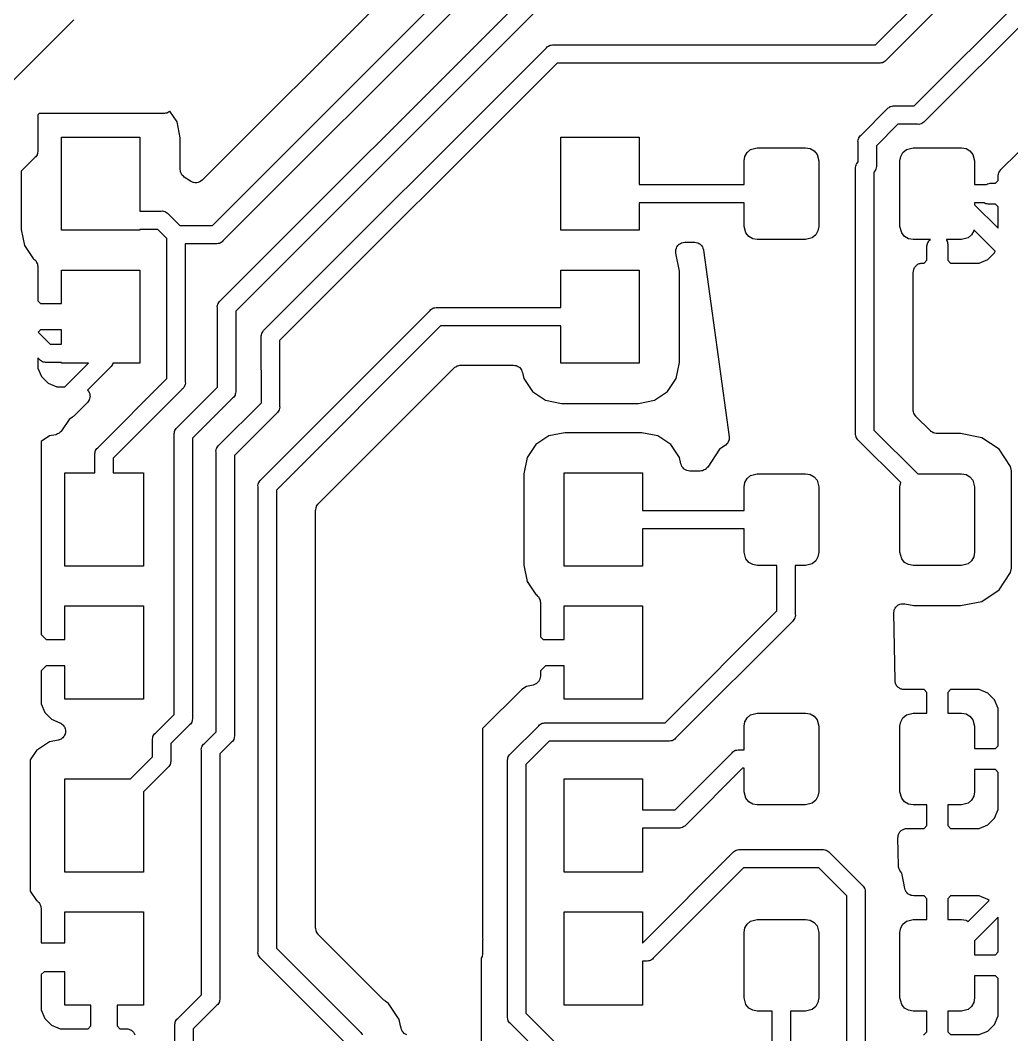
# Model space of a CAD drawing. Extents: x 82 to 161, y -171 to -33.
# Drawn here: x 113.27 to 132.19, y -152.46 to -133.09 of the extents above; entities that cross this region are included whole.
import ezdxf

# ---------------------------------------------------------------- set-up
doc = ezdxf.new("R2010")
doc.units = 0
doc.header["$MEASUREMENT"] = 0
doc.layers.add('BLACK', color=7, linetype='CONTINUOUS')

msp = doc.modelspace()

# ---------------------------------------------------------------- linework, layer by layer
at = {"layer": 'BLACK', "linetype": 'CONTINUOUS'}
for p, q in [((129.595, -133.556), (149.874, -113.277)), ((150.008, -113.637), (129.796, -133.849)), ((130.333, -134.723), (150.747, -114.309)), ((150.948, -114.602), (130.534, -135.016)), ((131.988, -135.938), (152.712, -115.403)), ((121.507, -131.376), (116.742, -136.141)), ((116.937, -137.006), (122.108, -131.835)), ((122.31, -132.128), (117.139, -137.299)), ((117.09, -138.44), (122.896, -132.635)), ((123.097, -132.928), (117.383, -138.642)), ((107.474, -139.896), (114.291, -133.079)), ((117.928, -138.999), (123.315, -133.613)), ((123.315, -133.613), (123.33, -133.595)), ((123.33, -133.595), (123.35, -133.583)), ((123.35, -133.583), (123.369, -133.57)), ((123.369, -133.57), (123.376, -133.568)), ((123.376, -133.568), (123.383, -133.564)), ((123.383, -133.564), (123.406, -133.56)), ((123.406, -133.56), (123.429, -133.554)), ((123.429, -133.554), (123.452, -133.556)), ((123.452, -133.556), (129.595, -133.556)), ((123.516, -133.906), (118.221, -139.201)), ((129.659, -133.906), (123.516, -133.906)), ((129.682, -133.908), (129.659, -133.906)), ((129.705, -133.902), (129.682, -133.908)), ((129.728, -133.898), (129.705, -133.902)), ((129.735, -133.894), (129.728, -133.898)), ((129.742, -133.892), (129.735, -133.894)), ((129.761, -133.879), (129.742, -133.892)), ((129.781, -133.867), (129.761, -133.879)), ((129.796, -133.849), (129.781, -133.867)), ((129.318, -135.281), (129.819, -134.78)), ((129.819, -134.78), (129.834, -134.762)), ((129.834, -134.762), (129.854, -134.75)), ((129.854, -134.75), (129.873, -134.737)), ((129.873, -134.737), (129.881, -134.735)), ((129.881, -134.735), (129.888, -134.731)), ((129.888, -134.731), (129.911, -134.727)), ((129.911, -134.727), (129.933, -134.721)), ((129.933, -134.721), (129.956, -134.723)), ((129.956, -134.723), (130.333, -134.723)), ((113.628, -134.867), (113.605, -134.89)), ((113.605, -134.89), (113.605, -135.572)), ((115.998, -134.867), (113.628, -134.867)), ((116.021, -134.87), (115.998, -134.867)), ((116.043, -134.864), (116.021, -134.87)), ((116.066, -134.859), (116.043, -134.864)), ((116.073, -134.856), (116.066, -134.859)), ((116.081, -134.854), (116.073, -134.856)), ((116.1, -134.84), (116.081, -134.854)), ((116.12, -134.829), (116.1, -134.84)), ((116.126, -134.821), (116.12, -134.829)), ((116.262, -135.025), (116.126, -134.821)), ((116.324, -135.335), (116.262, -135.025)), ((130.021, -135.073), (129.611, -135.483)), ((130.397, -135.073), (130.021, -135.073)), ((130.42, -135.075), (130.397, -135.073)), ((130.443, -135.069), (130.42, -135.075)), ((130.466, -135.065), (130.443, -135.069)), ((130.473, -135.061), (130.466, -135.065)), ((130.48, -135.059), (130.473, -135.061)), ((130.499, -135.046), (130.48, -135.059)), ((130.519, -135.034), (130.499, -135.046)), ((130.534, -135.016), (130.519, -135.034)), ((114.055, -137.097), (114.055, -135.317)), ((114.055, -135.317), (115.555, -135.317)), ((115.555, -135.317), (115.555, -136.731)), ((116.324, -135.937), (116.324, -135.335)), ((123.585, -137.097), (123.585, -135.317)), ((123.585, -135.317), (125.085, -135.317)), ((125.085, -135.317), (125.085, -136.223)), ((129.259, -135.395), (129.265, -135.373)), ((129.265, -135.373), (129.269, -135.35)), ((129.269, -135.35), (129.273, -135.343)), ((129.273, -135.343), (129.275, -135.335)), ((129.275, -135.335), (129.288, -135.316)), ((129.288, -135.316), (129.3, -135.296)), ((129.3, -135.296), (129.318, -135.281)), ((113.605, -135.572), (113.608, -135.595)), ((127.144, -135.612), (127.211, -135.556)), ((127.211, -135.556), (127.336, -135.523)), ((127.336, -135.523), (128.261, -135.523)), ((128.261, -135.523), (128.347, -135.538)), ((128.347, -135.538), (128.422, -135.581)), ((129.261, -135.418), (129.259, -135.395)), ((129.261, -135.793), (129.261, -135.418)), ((129.611, -135.483), (129.611, -135.859)), ((130.119, -135.612), (130.186, -135.556)), ((130.186, -135.556), (130.311, -135.523)), ((130.311, -135.523), (131.236, -135.523)), ((131.236, -135.523), (131.322, -135.538)), ((131.322, -135.538), (131.397, -135.581)), ((113.549, -135.709), (113.287, -135.97)), ((113.567, -135.694), (113.549, -135.709)), ((113.578, -135.674), (113.567, -135.694)), ((113.592, -135.655), (113.578, -135.674)), ((113.594, -135.647), (113.592, -135.655)), ((113.597, -135.64), (113.594, -135.647)), ((113.602, -135.617), (113.597, -135.64)), ((113.608, -135.595), (113.602, -135.617)), ((127.086, -135.773), (127.101, -135.687)), ((127.086, -136.223), (127.086, -135.773)), ((127.101, -135.687), (127.144, -135.612)), ((128.422, -135.581), (128.478, -135.648)), ((128.478, -135.648), (128.511, -135.773)), ((128.511, -135.773), (128.511, -137.023)), ((130.061, -135.773), (130.076, -135.687)), ((130.061, -137.023), (130.061, -135.773)), ((130.076, -135.687), (130.119, -135.612)), ((131.397, -135.581), (131.453, -135.648)), ((131.453, -135.648), (131.486, -135.773)), ((131.486, -135.773), (131.486, -136.223)), ((116.328, -135.961), (116.324, -135.937)), ((116.331, -135.986), (116.328, -135.961)), ((129.213, -135.898), (129.219, -135.875)), ((129.215, -135.921), (129.213, -135.898)), ((129.215, -140.976), (129.215, -135.921)), ((129.219, -135.875), (129.223, -135.852)), ((129.223, -135.852), (129.227, -135.845)), ((129.227, -135.845), (129.229, -135.838)), ((129.229, -135.838), (129.242, -135.819)), ((129.242, -135.819), (129.254, -135.799)), ((129.254, -135.799), (129.261, -135.793)), ((129.584, -135.961), (129.572, -135.981)), ((129.597, -135.942), (129.584, -135.961)), ((129.599, -135.935), (129.597, -135.942)), ((129.603, -135.928), (129.599, -135.935)), ((129.607, -135.905), (129.603, -135.928)), ((129.613, -135.882), (129.607, -135.905)), ((129.611, -135.859), (129.613, -135.882)), ((131.966, -135.969), (131.977, -135.95)), ((131.977, -135.95), (131.983, -135.945)), ((131.983, -135.945), (131.988, -135.938)), ((113.287, -135.97), (113.287, -137.08)), ((116.333, -135.991), (116.331, -135.986)), ((116.334, -135.997), (116.333, -135.991)), ((116.347, -136.018), (116.334, -135.997)), ((116.357, -136.04), (116.347, -136.018)), ((116.362, -136.044), (116.357, -136.04)), ((116.365, -136.049), (116.362, -136.044)), ((116.384, -136.065), (116.365, -136.049)), ((116.401, -136.082), (116.384, -136.065)), ((116.521, -136.162), (116.401, -136.082)), ((116.718, -136.157), (116.696, -136.174)), ((116.742, -136.141), (116.718, -136.157)), ((129.572, -135.981), (129.565, -135.987)), ((129.565, -135.987), (129.565, -140.911)), ((131.882, -136.198), (131.936, -136.144)), ((131.936, -136.062), (131.937, -136.054)), ((131.936, -136.144), (131.936, -136.062)), ((131.937, -136.046), (131.943, -136.025)), ((131.937, -136.054), (131.937, -136.046)), ((131.943, -136.025), (131.947, -136.002)), ((131.947, -136.002), (131.951, -135.995)), ((131.951, -135.995), (131.953, -135.988)), ((131.953, -135.988), (131.966, -135.969)), ((116.547, -136.174), (116.521, -136.162)), ((116.573, -136.186), (116.547, -136.174)), ((116.575, -136.186), (116.573, -136.186)), ((116.577, -136.187), (116.575, -136.186)), ((116.605, -136.189), (116.577, -136.187)), ((116.633, -136.191), (116.605, -136.189)), ((116.635, -136.191), (116.633, -136.191)), ((116.637, -136.191), (116.635, -136.191)), ((116.665, -136.183), (116.637, -136.191)), ((116.692, -136.175), (116.665, -136.183)), ((116.694, -136.174), (116.692, -136.175)), ((116.696, -136.174), (116.694, -136.174)), ((125.085, -136.223), (127.086, -136.223)), ((131.486, -136.223), (131.711, -136.223)), ((131.711, -136.223), (131.724, -136.214)), ((131.724, -136.214), (131.731, -136.212)), ((131.731, -136.212), (131.738, -136.209)), ((131.738, -136.209), (131.761, -136.205)), ((131.761, -136.205), (131.783, -136.199)), ((131.783, -136.199), (131.79, -136.199)), ((131.79, -136.199), (131.797, -136.198)), ((131.797, -136.198), (131.882, -136.198)), ((115.555, -136.731), (115.961, -136.731)), ((115.961, -136.731), (115.984, -136.729)), ((115.984, -136.729), (116.007, -136.735)), ((116.007, -136.735), (116.03, -136.739)), ((116.03, -136.739), (116.037, -136.743)), ((127.086, -136.573), (125.085, -136.573)), ((125.085, -136.573), (125.085, -137.097)), ((127.086, -137.023), (127.086, -136.573)), ((131.486, -136.573), (131.486, -136.609)), ((131.661, -136.573), (131.486, -136.573)), ((131.486, -136.609), (131.936, -137.059)), ((131.667, -136.576), (131.661, -136.573)), ((131.687, -136.587), (131.667, -136.576)), ((131.694, -136.589), (131.687, -136.587)), ((131.701, -136.592), (131.694, -136.589)), ((131.724, -136.594), (131.701, -136.592)), ((131.747, -136.598), (131.724, -136.594)), ((131.882, -136.598), (131.747, -136.598)), ((131.936, -136.652), (131.882, -136.598)), ((131.936, -137.059), (131.936, -136.652)), ((116.037, -136.743), (116.044, -136.745)), ((116.044, -136.745), (116.063, -136.758)), ((116.063, -136.758), (116.083, -136.77)), ((116.083, -136.77), (116.098, -136.788)), ((116.098, -136.788), (116.316, -137.006)), ((113.287, -137.08), (113.349, -137.39)), ((115.555, -137.097), (114.055, -137.097)), ((115.897, -137.081), (115.555, -137.081)), ((115.555, -137.081), (115.555, -137.097)), ((116.069, -137.253), (115.897, -137.081)), ((116.316, -137.006), (116.937, -137.006)), ((125.085, -137.097), (123.585, -137.097)), ((127.119, -137.148), (127.086, -137.023)), ((128.496, -137.109), (128.453, -137.184)), ((128.511, -137.023), (128.496, -137.109)), ((130.094, -137.148), (130.061, -137.023)), ((131.471, -137.109), (131.428, -137.184)), ((131.474, -137.092), (131.471, -137.109)), ((131.88, -137.498), (131.474, -137.092)), ((116.069, -139.929), (116.069, -137.253)), ((117.124, -137.317), (117.104, -137.329)), ((117.139, -137.299), (117.124, -137.317)), ((127.175, -137.215), (127.119, -137.148)), ((127.25, -137.258), (127.175, -137.215)), ((127.336, -137.273), (127.25, -137.258)), ((128.261, -137.273), (127.336, -137.273)), ((128.386, -137.24), (128.261, -137.273)), ((128.453, -137.184), (128.386, -137.24)), ((130.15, -137.215), (130.094, -137.148)), ((130.225, -137.258), (130.15, -137.215)), ((130.311, -137.273), (130.225, -137.258)), ((130.641, -137.273), (130.311, -137.273)), ((130.59, -137.338), (130.603, -137.319)), ((130.603, -137.319), (130.614, -137.3)), ((130.614, -137.3), (130.621, -137.295)), ((130.621, -137.295), (130.625, -137.288)), ((130.625, -137.288), (130.641, -137.273)), ((131.236, -137.273), (130.947, -137.273)), ((130.947, -137.273), (130.952, -137.284)), ((130.952, -137.284), (130.963, -137.303)), ((130.963, -137.303), (130.964, -137.311)), ((130.964, -137.311), (130.968, -137.318)), ((130.968, -137.318), (130.97, -137.341)), ((131.361, -137.24), (131.236, -137.273)), ((131.428, -137.184), (131.361, -137.24)), ((113.349, -137.39), (113.515, -137.638)), ((117.002, -137.356), (116.419, -137.356)), ((116.419, -137.356), (116.419, -139.994)), ((117.025, -137.358), (117.002, -137.356)), ((117.047, -137.352), (117.025, -137.358)), ((117.07, -137.348), (117.047, -137.352)), ((117.077, -137.344), (117.07, -137.348)), ((117.085, -137.342), (117.077, -137.344)), ((117.104, -137.329), (117.085, -137.342)), ((125.784, -137.471), (125.785, -137.47)), ((125.785, -137.5), (125.784, -137.471)), ((125.785, -137.468), (125.795, -137.441)), ((125.785, -137.47), (125.785, -137.468)), ((125.785, -137.528), (125.785, -137.5)), ((125.795, -137.441), (125.804, -137.414)), ((125.804, -137.414), (125.805, -137.412)), ((125.805, -137.412), (125.806, -137.41)), ((125.806, -137.41), (125.824, -137.389)), ((125.824, -137.389), (125.842, -137.366)), ((125.842, -137.366), (125.843, -137.365)), ((125.843, -137.365), (125.845, -137.364)), ((125.845, -137.364), (125.869, -137.35)), ((125.869, -137.35), (125.894, -137.335)), ((125.894, -137.335), (125.896, -137.335)), ((125.896, -137.335), (125.897, -137.334)), ((125.897, -137.334), (125.925, -137.329)), ((125.925, -137.329), (125.953, -137.323)), ((125.953, -137.323), (125.955, -137.323)), ((125.955, -137.323), (125.957, -137.323)), ((125.957, -137.323), (126.136, -137.323)), ((126.136, -137.323), (126.139, -137.324)), ((126.139, -137.324), (126.143, -137.323)), ((126.143, -137.323), (126.169, -137.329)), ((126.169, -137.329), (126.196, -137.334)), ((126.196, -137.334), (126.199, -137.335)), ((126.199, -137.335), (126.202, -137.336)), ((126.202, -137.336), (126.225, -137.35)), ((126.225, -137.35), (126.249, -137.364)), ((126.249, -137.364), (126.251, -137.366)), ((126.251, -137.366), (126.254, -137.368)), ((126.254, -137.368), (126.27, -137.39)), ((126.27, -137.39), (126.288, -137.41)), ((126.288, -137.41), (126.289, -137.414)), ((126.289, -137.414), (126.291, -137.416)), ((126.291, -137.416), (126.299, -137.442)), ((126.299, -137.442), (126.308, -137.468)), ((126.308, -137.468), (126.308, -137.471)), ((126.308, -137.471), (126.309, -137.474)), ((126.309, -137.474), (126.801, -141.038)), ((130.573, -137.412), (130.575, -137.404)), ((130.573, -137.669), (130.573, -137.412)), ((130.574, -137.396), (130.58, -137.375)), ((130.575, -137.404), (130.574, -137.396)), ((130.58, -137.375), (130.584, -137.353)), ((130.584, -137.353), (130.588, -137.346)), ((130.588, -137.346), (130.59, -137.338)), ((130.97, -137.341), (130.974, -137.363)), ((130.974, -137.363), (130.974, -137.669)), ((131.867, -137.528), (131.88, -137.498)), ((113.515, -137.638), (113.528, -137.647)), ((113.528, -137.647), (113.546, -137.664)), ((113.546, -137.664), (113.565, -137.68)), ((113.565, -137.68), (113.567, -137.685)), ((113.567, -137.685), (113.572, -137.689)), ((113.572, -137.689), (113.583, -137.711)), ((125.785, -137.53), (125.785, -137.528)), ((125.785, -137.532), (125.785, -137.53)), ((125.854, -137.875), (125.785, -137.532)), ((130.52, -137.723), (130.573, -137.669)), ((130.974, -137.669), (131.027, -137.723)), ((131.576, -137.723), (131.741, -137.654)), ((131.741, -137.654), (131.867, -137.528)), ((113.583, -137.711), (113.595, -137.733)), ((113.595, -137.733), (113.596, -137.738)), ((113.596, -137.738), (113.599, -137.743)), ((113.599, -137.743), (113.601, -137.768)), ((113.601, -137.768), (113.605, -137.792)), ((113.605, -137.792), (113.605, -138.444)), ((114.055, -138.498), (114.055, -137.857)), ((114.055, -137.857), (115.555, -137.857)), ((115.555, -137.857), (115.555, -139.637)), ((123.585, -138.572), (123.585, -137.857)), ((123.585, -137.857), (125.085, -137.857)), ((125.085, -137.857), (125.085, -139.637)), ((125.854, -139.62), (125.854, -137.875)), ((130.315, -137.898), (130.318, -137.883)), ((130.315, -140.528), (130.315, -137.898)), ((130.318, -137.868), (130.323, -137.853)), ((130.318, -137.883), (130.318, -137.868)), ((130.323, -137.853), (130.326, -137.838)), ((130.326, -137.838), (130.333, -137.825)), ((130.333, -137.825), (130.338, -137.81)), ((130.338, -137.81), (130.348, -137.799)), ((130.348, -137.799), (130.356, -137.786)), ((130.356, -137.786), (130.368, -137.776)), ((130.368, -137.776), (130.378, -137.764)), ((130.378, -137.764), (130.391, -137.756)), ((130.391, -137.756), (130.403, -137.746)), ((130.403, -137.746), (130.417, -137.741)), ((130.417, -137.741), (130.43, -137.734)), ((130.43, -137.734), (130.445, -137.731)), ((130.445, -137.731), (130.46, -137.726)), ((130.46, -137.726), (130.475, -137.726)), ((130.475, -137.726), (130.49, -137.723)), ((130.49, -137.723), (130.52, -137.723)), ((131.027, -137.723), (131.576, -137.723)), ((113.605, -138.444), (113.659, -138.498)), ((117.047, -138.494), (117.061, -138.475)), ((117.061, -138.475), (117.072, -138.455)), ((117.072, -138.455), (117.09, -138.44)), ((113.659, -138.498), (114.055, -138.498)), ((117.031, -138.554), (117.037, -138.532)), ((117.033, -138.577), (117.031, -138.554)), ((117.033, -140.096), (117.033, -138.577)), ((117.037, -138.532), (117.041, -138.509)), ((117.041, -138.509), (117.045, -138.502)), ((117.045, -138.502), (117.047, -138.494)), ((117.383, -138.642), (117.383, -140.161)), ((117.865, -141.857), (121.092, -138.629)), ((121.092, -138.629), (121.107, -138.611)), ((121.107, -138.611), (121.127, -138.6)), ((121.127, -138.6), (121.146, -138.586)), ((121.146, -138.586), (121.154, -138.584)), ((121.154, -138.584), (121.161, -138.581)), ((121.161, -138.581), (121.184, -138.576)), ((121.184, -138.576), (121.206, -138.57)), ((121.206, -138.57), (121.229, -138.572)), ((121.229, -138.572), (123.585, -138.572)), ((113.659, -138.998), (113.614, -139.043)), ((113.614, -139.043), (113.841, -139.271)), ((114.055, -138.998), (113.659, -138.998)), ((114.055, -139.271), (114.055, -138.998)), ((117.88, -139.068), (117.883, -139.061)), ((117.883, -139.061), (117.885, -139.053)), ((117.885, -139.053), (117.899, -139.034)), ((117.899, -139.034), (117.91, -139.014)), ((117.91, -139.014), (117.928, -138.999)), ((121.294, -138.922), (118.158, -142.058)), ((123.585, -138.922), (121.294, -138.922)), ((123.585, -139.637), (123.585, -138.922)), ((117.869, -139.113), (117.875, -139.091)), ((117.871, -139.136), (117.869, -139.113)), ((117.872, -140.39), (117.871, -139.136)), ((117.875, -139.091), (117.88, -139.068)), ((118.221, -139.201), (118.221, -140.454)), ((113.841, -139.271), (114.055, -139.271)), ((113.64, -139.564), (113.605, -139.53)), ((113.605, -139.53), (113.605, -139.727)), ((113.655, -139.582), (113.64, -139.564)), ((113.675, -139.594), (113.655, -139.582)), ((113.694, -139.607), (113.675, -139.594)), ((113.701, -139.609), (113.694, -139.607)), ((113.708, -139.613), (113.701, -139.609)), ((113.731, -139.617), (113.708, -139.613)), ((113.754, -139.623), (113.731, -139.617)), ((113.777, -139.621), (113.754, -139.623)), ((114.055, -139.621), (113.777, -139.621)), ((114.055, -139.637), (114.055, -139.621)), ((114.57, -139.637), (114.055, -139.637)), ((114.12, -140.088), (114.57, -139.637)), ((115.038, -139.637), (115.036, -139.647)), ((115.555, -139.637), (115.038, -139.637)), ((125.085, -139.637), (123.585, -139.637)), ((125.792, -139.93), (125.854, -139.62)), ((113.605, -139.727), (113.674, -139.892)), ((114.987, -139.715), (114.556, -140.147)), ((115.005, -139.7), (114.987, -139.715)), ((115.017, -139.68), (115.005, -139.7)), ((115.03, -139.661), (115.017, -139.68)), ((115.032, -139.654), (115.03, -139.661)), ((115.036, -139.647), (115.032, -139.654)), ((118.959, -142.318), (121.553, -139.724)), ((121.553, -139.724), (121.56, -139.719)), ((121.56, -139.719), (121.565, -139.713)), ((121.565, -139.713), (121.584, -139.702)), ((121.584, -139.702), (121.603, -139.689)), ((121.603, -139.689), (121.611, -139.687)), ((121.611, -139.687), (121.617, -139.683)), ((121.617, -139.683), (121.64, -139.679)), ((121.64, -139.679), (121.662, -139.673)), ((121.662, -139.673), (121.67, -139.674)), ((121.67, -139.674), (121.677, -139.672)), ((121.677, -139.672), (122.684, -139.672)), ((122.684, -139.672), (122.712, -139.677)), ((122.712, -139.677), (122.74, -139.682)), ((122.74, -139.682), (122.742, -139.683)), ((122.742, -139.683), (122.744, -139.683)), ((122.744, -139.683), (122.769, -139.697)), ((122.769, -139.697), (122.794, -139.711)), ((122.794, -139.711), (122.795, -139.712)), ((122.795, -139.712), (122.797, -139.713)), ((122.797, -139.713), (122.815, -139.735)), ((122.815, -139.735), (122.834, -139.757)), ((122.834, -139.757), (122.834, -139.759)), ((122.834, -139.759), (122.836, -139.76)), ((122.836, -139.76), (122.845, -139.787)), ((122.845, -139.787), (122.856, -139.813)), ((122.856, -139.813), (122.879, -139.93)), ((113.674, -139.892), (113.801, -140.019)), ((113.801, -140.019), (113.966, -140.088)), ((114.751, -141.248), (116.069, -139.929)), ((116.421, -140.017), (116.415, -140.04)), ((116.419, -139.994), (116.421, -140.017)), ((122.879, -139.93), (123.045, -140.178)), ((125.626, -140.178), (125.792, -139.93)), ((113.966, -140.088), (114.12, -140.088)), ((114.556, -140.147), (114.571, -140.162)), ((114.571, -140.162), (114.574, -140.169)), ((114.574, -140.169), (114.579, -140.175)), ((114.579, -140.175), (114.587, -140.196)), ((114.587, -140.196), (114.597, -140.217)), ((114.597, -140.217), (114.597, -140.225)), ((114.597, -140.225), (114.6, -140.232)), ((116.362, -140.131), (115.044, -141.449)), ((116.265, -140.865), (117.033, -140.096)), ((116.38, -140.116), (116.362, -140.131)), ((116.392, -140.096), (116.38, -140.116)), ((116.405, -140.077), (116.392, -140.096)), ((116.407, -140.069), (116.405, -140.077)), ((116.411, -140.063), (116.407, -140.069)), ((116.415, -140.04), (116.411, -140.063)), ((117.379, -140.207), (117.375, -140.229)), ((117.385, -140.184), (117.379, -140.207)), ((117.383, -140.161), (117.385, -140.184)), ((123.045, -140.178), (123.293, -140.344)), ((125.378, -140.344), (125.626, -140.178)), ((114.551, -140.386), (114.292, -140.646)), ((114.564, -140.368), (114.551, -140.386)), ((114.579, -140.35), (114.564, -140.368)), ((114.582, -140.343), (114.579, -140.35)), ((114.586, -140.336), (114.582, -140.343)), ((114.592, -140.314), (114.586, -140.336)), ((114.6, -140.293), (114.592, -140.314)), ((114.6, -140.232), (114.6, -140.255)), ((114.6, -140.255), (114.602, -140.278)), ((114.602, -140.278), (114.6, -140.285)), ((114.6, -140.285), (114.6, -140.293)), ((117.327, -140.298), (116.558, -141.067)), ((117.065, -141.196), (117.872, -140.39)), ((117.345, -140.283), (117.327, -140.298)), ((117.356, -140.263), (117.345, -140.283)), ((117.37, -140.244), (117.356, -140.263)), ((117.372, -140.236), (117.37, -140.244)), ((117.375, -140.229), (117.372, -140.236)), ((123.293, -140.344), (123.603, -140.406)), ((123.603, -140.406), (125.068, -140.406)), ((125.068, -140.406), (125.378, -140.344)), ((118.165, -140.591), (117.358, -141.398)), ((118.183, -140.576), (118.165, -140.591)), ((118.194, -140.556), (118.183, -140.576)), ((118.208, -140.537), (118.194, -140.556)), ((118.21, -140.53), (118.208, -140.537)), ((118.213, -140.523), (118.21, -140.53)), ((118.218, -140.5), (118.213, -140.523)), ((118.224, -140.477), (118.218, -140.5)), ((118.221, -140.454), (118.224, -140.477)), ((130.316, -140.535), (130.315, -140.528)), ((130.316, -140.543), (130.316, -140.535)), ((130.322, -140.565), (130.316, -140.543)), ((130.326, -140.588), (130.322, -140.565)), ((130.329, -140.594), (130.326, -140.588)), ((130.331, -140.602), (130.329, -140.594)), ((130.345, -140.621), (130.331, -140.602)), ((114.202, -140.71), (114.057, -140.926)), ((114.265, -140.668), (114.202, -140.71)), ((114.277, -140.656), (114.265, -140.668)), ((114.292, -140.646), (114.277, -140.656)), ((130.356, -140.64), (130.345, -140.621)), ((130.362, -140.645), (130.356, -140.64)), ((130.366, -140.652), (130.362, -140.645)), ((130.641, -140.927), (130.366, -140.652)), ((113.946, -141.001), (113.826, -141.025)), ((113.953, -140.998), (113.946, -141.001)), ((113.961, -140.997), (113.953, -140.998)), ((113.981, -140.987), (113.961, -140.997)), ((114.003, -140.979), (113.981, -140.987)), ((114.009, -140.974), (114.003, -140.979)), ((114.015, -140.97), (114.009, -140.974)), ((114.031, -140.954), (114.015, -140.97)), ((114.048, -140.939), (114.031, -140.954)), ((114.052, -140.932), (114.048, -140.939)), ((114.057, -140.926), (114.052, -140.932)), ((116.206, -140.979), (116.212, -140.956)), ((116.208, -141.002), (116.206, -140.979)), ((116.208, -146.34), (116.208, -141.002)), ((116.212, -140.956), (116.216, -140.933)), ((116.216, -140.933), (116.22, -140.927)), ((116.22, -140.927), (116.222, -140.919)), ((116.222, -140.919), (116.235, -140.9)), ((116.235, -140.9), (116.247, -140.88)), ((116.247, -140.88), (116.265, -140.865)), ((123.666, -140.963), (123.356, -141.025)), ((125.132, -140.963), (123.666, -140.963)), ((125.442, -141.025), (125.132, -140.963)), ((129.213, -140.999), (129.215, -140.976)), ((129.219, -141.021), (129.213, -140.999)), ((129.565, -140.911), (130.4, -141.746)), ((130.648, -140.931), (130.641, -140.927)), ((130.653, -140.937), (130.648, -140.931)), ((130.672, -140.948), (130.653, -140.937)), ((130.691, -140.961), (130.672, -140.948)), ((130.698, -140.963), (130.691, -140.961)), ((130.705, -140.967), (130.698, -140.963)), ((130.728, -140.971), (130.705, -140.967)), ((130.75, -140.977), (130.728, -140.971)), ((130.757, -140.977), (130.75, -140.977)), ((130.765, -140.978), (130.757, -140.977)), ((131.219, -140.978), (130.765, -140.978)), ((131.624, -141.059), (131.219, -140.978)), ((113.826, -141.025), (113.669, -141.13)), ((113.669, -141.13), (113.669, -144.206)), ((116.558, -141.067), (116.558, -146.404)), ((117.047, -141.211), (117.065, -141.196)), ((123.108, -141.19), (122.943, -141.438)), ((123.356, -141.025), (123.108, -141.19)), ((125.69, -141.19), (125.442, -141.025)), ((125.855, -141.438), (125.69, -141.19)), ((126.751, -141.182), (126.735, -141.2)), ((126.769, -141.166), (126.751, -141.182)), ((126.771, -141.16), (126.769, -141.166)), ((126.776, -141.155), (126.771, -141.16)), ((126.785, -141.133), (126.776, -141.155)), ((126.795, -141.111), (126.785, -141.133)), ((126.796, -141.105), (126.795, -141.111)), ((126.799, -141.099), (126.796, -141.105)), ((126.802, -141.051), (126.799, -141.075)), ((126.799, -141.075), (126.799, -141.099)), ((126.801, -141.038), (126.801, -141.044)), ((126.801, -141.044), (126.802, -141.051)), ((129.223, -141.044), (129.219, -141.021)), ((129.227, -141.051), (129.223, -141.044)), ((129.229, -141.059), (129.227, -141.051)), ((129.242, -141.078), (129.229, -141.059)), ((129.254, -141.098), (129.242, -141.078)), ((129.272, -141.113), (129.254, -141.098)), ((130.075, -141.916), (129.272, -141.113)), ((131.953, -141.279), (131.624, -141.059)), ((114.692, -141.361), (114.698, -141.339)), ((114.694, -141.384), (114.692, -141.361)), ((114.694, -141.731), (114.694, -141.384)), ((114.698, -141.339), (114.702, -141.316)), ((114.702, -141.316), (114.706, -141.309)), ((114.706, -141.309), (114.708, -141.302)), ((114.708, -141.302), (114.721, -141.283)), ((114.721, -141.283), (114.733, -141.263)), ((114.733, -141.263), (114.751, -141.248)), ((117.006, -141.31), (117.012, -141.288)), ((117.008, -141.333), (117.006, -141.31)), ((117.008, -146.671), (117.008, -141.333)), ((117.012, -141.288), (117.016, -141.265)), ((117.016, -141.265), (117.02, -141.258)), ((117.02, -141.258), (117.022, -141.25)), ((117.022, -141.25), (117.035, -141.231)), ((117.035, -141.231), (117.047, -141.211)), ((126.619, -141.279), (126.392, -141.618)), ((126.725, -141.208), (126.619, -141.279)), ((126.729, -141.203), (126.725, -141.208)), ((126.735, -141.2), (126.729, -141.203)), ((132.173, -141.608), (131.953, -141.279)), ((115.044, -141.449), (115.044, -141.731)), ((117.358, -141.398), (117.358, -146.736)), ((122.943, -141.438), (122.881, -141.748)), ((125.879, -141.555), (125.855, -141.438)), ((125.889, -141.582), (125.879, -141.555)), ((125.899, -141.608), (125.889, -141.582)), ((114.119, -143.511), (114.119, -141.731)), ((114.119, -141.731), (114.694, -141.731)), ((115.044, -141.731), (115.619, -141.731)), ((115.619, -141.731), (115.619, -143.511)), ((122.881, -141.748), (122.881, -143.494)), ((123.649, -143.511), (123.649, -141.731)), ((123.649, -141.731), (125.149, -141.731)), ((125.149, -141.731), (125.149, -142.446)), ((125.9, -141.61), (125.899, -141.608)), ((125.901, -141.612), (125.9, -141.61)), ((125.92, -141.633), (125.901, -141.612)), ((125.938, -141.655), (125.92, -141.633)), ((125.94, -141.656), (125.938, -141.655)), ((125.941, -141.657), (125.94, -141.656)), ((125.966, -141.671), (125.941, -141.657)), ((125.99, -141.685), (125.966, -141.671)), ((125.992, -141.686), (125.99, -141.685)), ((125.994, -141.687), (125.992, -141.686)), ((126.022, -141.691), (125.994, -141.687)), ((126.05, -141.696), (126.022, -141.691)), ((126.246, -141.696), (126.05, -141.696)), ((126.27, -141.692), (126.246, -141.696)), ((126.295, -141.689), (126.27, -141.692)), ((126.3, -141.686), (126.295, -141.689)), ((126.306, -141.685), (126.3, -141.686)), ((126.327, -141.673), (126.306, -141.685)), ((126.349, -141.662), (126.327, -141.673)), ((126.353, -141.658), (126.349, -141.662)), ((126.358, -141.655), (126.353, -141.658)), ((126.374, -141.636), (126.358, -141.655)), ((126.392, -141.618), (126.374, -141.636)), ((127.211, -141.779), (127.336, -141.746)), ((127.336, -141.746), (128.261, -141.746)), ((128.261, -141.746), (128.347, -141.761)), ((128.347, -141.761), (128.422, -141.804)), ((130.4, -141.746), (131.236, -141.746)), ((131.236, -141.746), (131.322, -141.761)), ((131.322, -141.761), (131.397, -141.804)), ((132.19, -141.691), (132.173, -141.608)), ((132.19, -143.551), (132.19, -141.691)), ((117.806, -141.971), (117.812, -141.948)), ((117.808, -141.994), (117.806, -141.971)), ((117.812, -141.948), (117.816, -141.925)), ((117.816, -141.925), (117.82, -141.918)), ((117.82, -141.918), (117.822, -141.911)), ((117.822, -141.911), (117.835, -141.892)), ((117.835, -141.892), (117.847, -141.872)), ((117.847, -141.872), (117.865, -141.857)), ((127.086, -141.996), (127.101, -141.91)), ((127.101, -141.91), (127.144, -141.835)), ((127.144, -141.835), (127.211, -141.779)), ((128.422, -141.804), (128.478, -141.871)), ((128.478, -141.871), (128.511, -141.996)), ((130.061, -141.996), (130.075, -141.916)), ((131.397, -141.804), (131.453, -141.871)), ((131.453, -141.871), (131.486, -141.996)), ((117.808, -150.868), (117.808, -141.994)), ((118.158, -142.058), (118.158, -150.804)), ((127.086, -142.446), (127.086, -141.996)), ((128.511, -141.996), (128.511, -143.246)), ((130.061, -143.246), (130.061, -141.996)), ((131.486, -141.996), (131.486, -143.246)), ((118.924, -142.368), (118.938, -142.349)), ((118.938, -142.349), (118.949, -142.329)), ((118.949, -142.329), (118.955, -142.324)), ((118.955, -142.324), (118.959, -142.318)), ((118.908, -142.442), (118.909, -142.434)), ((118.908, -150.42), (118.908, -142.442)), ((118.909, -142.426), (118.915, -142.404)), ((118.909, -142.434), (118.909, -142.426)), ((118.915, -142.404), (118.919, -142.382)), ((118.919, -142.382), (118.922, -142.375)), ((118.922, -142.375), (118.924, -142.368)), ((125.149, -142.446), (127.086, -142.446)), ((127.086, -142.796), (125.149, -142.796)), ((125.149, -142.796), (125.149, -143.511)), ((127.086, -143.246), (127.086, -142.796)), ((127.119, -143.371), (127.086, -143.246)), ((128.511, -143.246), (128.496, -143.332)), ((130.094, -143.371), (130.061, -143.246)), ((131.486, -143.246), (131.471, -143.332)), ((115.619, -143.511), (114.119, -143.511)), ((122.881, -143.494), (122.943, -143.804)), ((125.149, -143.511), (123.649, -143.511)), ((127.175, -143.438), (127.119, -143.371)), ((127.25, -143.481), (127.175, -143.438)), ((127.336, -143.496), (127.25, -143.481)), ((127.714, -143.496), (127.336, -143.496)), ((127.714, -144.364), (127.714, -143.496)), ((128.261, -143.496), (128.064, -143.496)), ((128.064, -143.496), (128.064, -144.428)), ((128.386, -143.463), (128.261, -143.496)), ((128.453, -143.407), (128.386, -143.463)), ((128.496, -143.332), (128.453, -143.407)), ((130.15, -143.438), (130.094, -143.371)), ((130.225, -143.481), (130.15, -143.438)), ((130.311, -143.496), (130.225, -143.481)), ((131.236, -143.496), (130.311, -143.496)), ((131.361, -143.463), (131.236, -143.496)), ((131.428, -143.407), (131.361, -143.463)), ((131.471, -143.332), (131.428, -143.407)), ((131.953, -143.963), (132.173, -143.634)), ((132.173, -143.634), (132.19, -143.551)), ((122.943, -143.804), (123.108, -144.052)), ((123.108, -144.052), (123.121, -144.06)), ((123.121, -144.06), (123.139, -144.077)), ((123.139, -144.077), (123.158, -144.093)), ((123.158, -144.093), (123.161, -144.098)), ((123.161, -144.098), (123.165, -144.102)), ((131.624, -144.183), (131.953, -143.963)), ((113.669, -144.206), (113.669, -144.206)), ((113.669, -144.206), (113.669, -144.814)), ((114.119, -144.911), (114.119, -144.271)), ((114.119, -144.271), (115.619, -144.271)), ((115.619, -144.271), (115.619, -146.051)), ((123.165, -144.102), (123.176, -144.125)), ((123.176, -144.125), (123.188, -144.146)), ((123.188, -144.146), (123.189, -144.152)), ((123.189, -144.152), (123.192, -144.157)), ((123.192, -144.157), (123.195, -144.182)), ((123.195, -144.182), (123.199, -144.206)), ((123.199, -144.206), (123.199, -144.857)), ((123.649, -144.911), (123.649, -144.271)), ((123.649, -144.271), (125.149, -144.271)), ((125.149, -144.271), (125.149, -146.051)), ((129.97, -144.314), (129.983, -144.291)), ((129.983, -144.291), (129.985, -144.289)), ((129.985, -144.289), (129.987, -144.285)), ((129.987, -144.285), (130.008, -144.269)), ((130.008, -144.269), (130.028, -144.251)), ((130.028, -144.251), (130.032, -144.25)), ((130.032, -144.25), (130.034, -144.247)), ((130.034, -144.247), (130.06, -144.239)), ((130.06, -144.239), (130.085, -144.229)), ((130.085, -144.229), (130.089, -144.229)), ((130.089, -144.229), (130.092, -144.228)), ((130.092, -144.228), (130.119, -144.228)), ((130.119, -144.228), (130.146, -144.228)), ((130.146, -144.228), (130.149, -144.229)), ((130.149, -144.229), (130.153, -144.229)), ((130.153, -144.229), (130.328, -144.264)), ((130.328, -144.264), (131.219, -144.264)), ((131.219, -144.264), (131.624, -144.183)), ((125.577, -146.501), (127.714, -144.364)), ((128.06, -144.474), (128.056, -144.497)), ((128.066, -144.451), (128.06, -144.474)), ((128.064, -144.428), (128.066, -144.451)), ((129.944, -144.397), (129.949, -144.371)), ((129.944, -144.401), (129.944, -144.397)), ((129.944, -144.404), (129.944, -144.401)), ((129.967, -145.696), (129.944, -144.404)), ((129.949, -144.371), (129.953, -144.344)), ((129.953, -144.344), (129.955, -144.341)), ((129.955, -144.341), (129.956, -144.337)), ((129.956, -144.337), (129.97, -144.314)), ((128.007, -144.565), (125.778, -146.794)), ((128.025, -144.55), (128.007, -144.565)), ((128.037, -144.53), (128.025, -144.55)), ((128.05, -144.511), (128.037, -144.53)), ((128.052, -144.504), (128.05, -144.511)), ((128.056, -144.497), (128.052, -144.504)), ((113.669, -144.814), (113.766, -144.911)), ((123.199, -144.857), (123.253, -144.911)), ((113.766, -144.911), (114.119, -144.911)), ((123.253, -144.911), (123.649, -144.911)), ((113.766, -145.411), (113.669, -145.508)), ((114.119, -145.411), (113.766, -145.411)), ((114.119, -146.051), (114.119, -145.411)), ((123.296, -145.411), (123.199, -145.508)), ((123.649, -145.411), (123.296, -145.411)), ((123.649, -146.051), (123.649, -145.411)), ((113.669, -145.508), (113.669, -146.141)), ((123.194, -145.636), (123.19, -145.664)), ((123.199, -145.608), (123.194, -145.636)), ((123.199, -145.508), (123.199, -145.608)), ((122.933, -145.805), (122.842, -145.866)), ((123.058, -145.78), (122.933, -145.805)), ((123.085, -145.769), (123.058, -145.78)), ((123.111, -145.76), (123.085, -145.769)), ((123.113, -145.758), (123.111, -145.76)), ((123.115, -145.758), (123.113, -145.758)), ((123.136, -145.739), (123.115, -145.758)), ((123.158, -145.721), (123.136, -145.739)), ((123.159, -145.719), (123.158, -145.721)), ((123.16, -145.718), (123.159, -145.719)), ((123.174, -145.693), (123.16, -145.718)), ((123.188, -145.668), (123.174, -145.693)), ((123.189, -145.666), (123.188, -145.668)), ((123.19, -145.664), (123.189, -145.666)), ((129.97, -145.71), (129.967, -145.696)), ((129.97, -145.723), (129.97, -145.71)), ((129.976, -145.739), (129.97, -145.723)), ((129.979, -145.756), (129.976, -145.739)), ((129.986, -145.768), (129.979, -145.756)), ((129.991, -145.78), (129.986, -145.768)), ((130.002, -145.793), (129.991, -145.78)), ((130.01, -145.808), (130.002, -145.793)), ((130.021, -145.817), (130.01, -145.808)), ((130.03, -145.827), (130.021, -145.817)), ((130.044, -145.836), (130.03, -145.827)), ((130.057, -145.846), (130.044, -145.836)), ((122.842, -145.866), (122.095, -146.612)), ((130.07, -145.851), (130.057, -145.846)), ((130.082, -145.857), (130.07, -145.851)), ((130.099, -145.86), (130.082, -145.857)), ((130.115, -145.866), (130.099, -145.86)), ((130.129, -145.866), (130.115, -145.866)), ((130.142, -145.868), (130.129, -145.866)), ((130.52, -145.868), (130.142, -145.868)), ((130.573, -145.922), (130.52, -145.868)), ((130.573, -146.318), (130.573, -145.922)), ((131.027, -145.868), (130.974, -145.922)), ((130.974, -145.922), (130.974, -146.318)), ((131.576, -145.868), (131.027, -145.868)), ((131.741, -145.937), (131.576, -145.868)), ((131.867, -146.063), (131.741, -145.937)), ((113.669, -146.141), (113.738, -146.306)), ((115.619, -146.051), (114.119, -146.051)), ((125.149, -146.051), (123.649, -146.051)), ((131.936, -146.228), (131.867, -146.063)), ((131.936, -146.939), (131.936, -146.228)), ((113.738, -146.306), (113.864, -146.432)), ((115.851, -146.697), (116.208, -146.34)), ((116.558, -146.404), (116.56, -146.428)), ((127.101, -146.482), (127.144, -146.407)), ((127.144, -146.407), (127.211, -146.351)), ((127.211, -146.351), (127.336, -146.318)), ((127.336, -146.318), (128.261, -146.318)), ((128.261, -146.318), (128.347, -146.333)), ((128.347, -146.333), (128.422, -146.376)), ((128.422, -146.376), (128.478, -146.443)), ((130.076, -146.482), (130.119, -146.407)), ((130.119, -146.407), (130.186, -146.351)), ((130.186, -146.351), (130.311, -146.318)), ((130.311, -146.318), (130.573, -146.318)), ((130.974, -146.318), (131.236, -146.318)), ((131.236, -146.318), (131.322, -146.333)), ((131.322, -146.333), (131.397, -146.376)), ((131.397, -146.376), (131.453, -146.443)), ((113.864, -146.432), (114.027, -146.5)), ((114.027, -146.5), (114.035, -146.505)), ((114.035, -146.505), (114.044, -146.508)), ((114.044, -146.508), (114.06, -146.521)), ((114.06, -146.521), (114.078, -146.533)), ((114.078, -146.533), (114.084, -146.54)), ((114.084, -146.54), (114.091, -146.546)), ((114.091, -146.546), (114.102, -146.564)), ((114.102, -146.564), (114.115, -146.581)), ((114.115, -146.581), (114.118, -146.59)), ((114.118, -146.59), (114.123, -146.598)), ((114.123, -146.598), (114.127, -146.619)), ((114.127, -146.619), (114.133, -146.639)), ((116.501, -146.541), (116.144, -146.898)), ((116.519, -146.526), (116.501, -146.541)), ((116.531, -146.506), (116.519, -146.526)), ((116.544, -146.487), (116.531, -146.506)), ((116.546, -146.48), (116.544, -146.487)), ((116.55, -146.473), (116.546, -146.48)), ((116.554, -146.45), (116.55, -146.473)), ((116.56, -146.428), (116.554, -146.45)), ((122.095, -146.612), (122.095, -150.614)), ((122.627, -147.095), (123.165, -146.558)), ((123.165, -146.558), (123.18, -146.54)), ((123.18, -146.54), (123.2, -146.528)), ((123.2, -146.528), (123.219, -146.515)), ((123.219, -146.515), (123.226, -146.513)), ((123.226, -146.513), (123.233, -146.509)), ((123.233, -146.509), (123.256, -146.505)), ((123.256, -146.505), (123.279, -146.499)), ((123.279, -146.499), (123.302, -146.501)), ((123.302, -146.501), (125.577, -146.501)), ((127.086, -146.568), (127.101, -146.482)), ((127.086, -147.018), (127.086, -146.568)), ((128.478, -146.443), (128.511, -146.568)), ((128.511, -146.568), (128.511, -147.818)), ((130.061, -146.568), (130.076, -146.482)), ((130.061, -147.818), (130.061, -146.568)), ((131.453, -146.443), (131.486, -146.568)), ((131.486, -146.568), (131.486, -146.993)), ((114.051, -146.811), (114.031, -146.819)), ((114.058, -146.805), (114.051, -146.811)), ((114.066, -146.8), (114.058, -146.805)), ((114.08, -146.785), (114.066, -146.8)), ((114.096, -146.771), (114.08, -146.785)), ((114.101, -146.763), (114.096, -146.771)), ((114.107, -146.756), (114.101, -146.763)), ((114.115, -146.736), (114.107, -146.756)), ((114.126, -146.718), (114.115, -146.736)), ((114.127, -146.708), (114.126, -146.718)), ((114.131, -146.699), (114.127, -146.708)), ((114.132, -146.678), (114.131, -146.699)), ((114.135, -146.658), (114.132, -146.678)), ((114.133, -146.639), (114.133, -146.648)), ((114.133, -146.648), (114.135, -146.658)), ((115.792, -146.811), (115.798, -146.788)), ((115.794, -146.834), (115.792, -146.811)), ((115.798, -146.788), (115.802, -146.765)), ((115.802, -146.765), (115.806, -146.758)), ((115.806, -146.758), (115.808, -146.751)), ((115.808, -146.751), (115.821, -146.732)), ((115.821, -146.732), (115.833, -146.712)), ((115.833, -146.712), (115.851, -146.697)), ((116.785, -146.894), (117.008, -146.671)), ((117.346, -146.811), (117.344, -146.818)), ((117.35, -146.804), (117.346, -146.811)), ((117.354, -146.781), (117.35, -146.804)), ((117.36, -146.759), (117.354, -146.781)), ((117.358, -146.736), (117.36, -146.759)), ((125.763, -146.812), (125.743, -146.824)), ((125.778, -146.794), (125.763, -146.812)), ((113.826, -146.867), (113.578, -147.032)), ((113.994, -146.833), (113.826, -146.867)), ((114.003, -146.83), (113.994, -146.833)), ((114.012, -146.828), (114.003, -146.83)), ((114.031, -146.819), (114.012, -146.828)), ((115.794, -147.151), (115.794, -146.834)), ((116.144, -146.898), (116.144, -147.215)), ((116.726, -147.007), (116.732, -146.985)), ((116.732, -146.985), (116.737, -146.962)), ((116.737, -146.962), (116.74, -146.955)), ((116.74, -146.955), (116.742, -146.948)), ((116.742, -146.948), (116.756, -146.929)), ((116.756, -146.929), (116.767, -146.909)), ((116.767, -146.909), (116.785, -146.894)), ((117.301, -146.873), (117.078, -147.095)), ((117.319, -146.858), (117.301, -146.873)), ((117.331, -146.838), (117.319, -146.858)), ((117.344, -146.818), (117.331, -146.838)), ((123.366, -146.851), (122.92, -147.297)), ((125.641, -146.851), (123.366, -146.851)), ((125.664, -146.853), (125.641, -146.851)), ((125.687, -146.847), (125.664, -146.853)), ((125.71, -146.843), (125.687, -146.847)), ((125.717, -146.839), (125.71, -146.843)), ((125.724, -146.837), (125.717, -146.839)), ((125.743, -146.824), (125.724, -146.837)), ((131.486, -146.993), (131.882, -146.993)), ((131.882, -146.993), (131.936, -146.939)), ((113.578, -147.032), (113.459, -147.211)), ((115.372, -147.573), (115.794, -147.151)), ((116.728, -147.031), (116.726, -147.007)), ((116.729, -151.693), (116.728, -147.031)), ((117.078, -147.095), (117.078, -151.757)), ((122.568, -147.209), (122.574, -147.187)), ((122.574, -147.187), (122.579, -147.164)), ((122.579, -147.164), (122.582, -147.157)), ((122.582, -147.157), (122.584, -147.149)), ((122.584, -147.149), (122.598, -147.13)), ((122.598, -147.13), (122.609, -147.11)), ((122.609, -147.11), (122.627, -147.095)), ((125.771, -148.161), (126.857, -147.075)), ((126.857, -147.075), (126.872, -147.057)), ((126.872, -147.057), (126.892, -147.045)), ((126.892, -147.045), (126.911, -147.032)), ((126.911, -147.032), (126.918, -147.03)), ((126.918, -147.03), (126.925, -147.026)), ((126.925, -147.026), (126.948, -147.022)), ((126.948, -147.022), (126.971, -147.016)), ((126.971, -147.016), (126.994, -147.018)), ((126.994, -147.018), (127.086, -147.018)), ((113.459, -147.211), (113.459, -149.715)), ((116.087, -147.352), (115.619, -147.82)), ((116.105, -147.337), (116.087, -147.352)), ((116.117, -147.317), (116.105, -147.337)), ((116.13, -147.298), (116.117, -147.317)), ((116.132, -147.291), (116.13, -147.298)), ((116.136, -147.284), (116.132, -147.291)), ((116.14, -147.261), (116.136, -147.284)), ((116.146, -147.238), (116.14, -147.261)), ((116.144, -147.215), (116.146, -147.238)), ((122.57, -147.232), (122.568, -147.209)), ((122.571, -152.107), (122.57, -147.232)), ((122.92, -147.297), (122.92, -152.042)), ((127.058, -147.368), (125.972, -148.454)), ((127.086, -147.368), (127.058, -147.368)), ((127.086, -147.818), (127.086, -147.368)), ((131.486, -147.393), (131.486, -147.818)), ((131.882, -147.393), (131.486, -147.393)), ((131.936, -147.447), (131.882, -147.393)), ((114.119, -149.353), (114.119, -147.573)), ((114.119, -147.573), (115.372, -147.573)), ((123.649, -149.353), (123.649, -147.573)), ((123.649, -147.573), (125.149, -147.573)), ((125.149, -147.573), (125.149, -148.161)), ((131.936, -148.158), (131.936, -147.447)), ((115.619, -147.82), (115.619, -149.353)), ((127.119, -147.943), (127.086, -147.818)), ((127.175, -148.01), (127.119, -147.943)), ((128.496, -147.904), (128.453, -147.979)), ((128.511, -147.818), (128.496, -147.904)), ((130.094, -147.943), (130.061, -147.818)), ((130.15, -148.01), (130.094, -147.943)), ((131.471, -147.904), (131.428, -147.979)), ((131.486, -147.818), (131.471, -147.904)), ((125.149, -148.161), (125.771, -148.161)), ((127.25, -148.053), (127.175, -148.01)), ((127.336, -148.068), (127.25, -148.053)), ((128.261, -148.068), (127.336, -148.068)), ((128.386, -148.035), (128.261, -148.068)), ((128.453, -147.979), (128.386, -148.035)), ((130.225, -148.053), (130.15, -148.01)), ((130.311, -148.068), (130.225, -148.053)), ((130.573, -148.068), (130.311, -148.068)), ((130.573, -148.464), (130.573, -148.068)), ((131.236, -148.068), (130.974, -148.068)), ((130.974, -148.068), (130.974, -148.464)), ((131.361, -148.035), (131.236, -148.068)), ((131.428, -147.979), (131.361, -148.035)), ((131.867, -148.323), (131.936, -148.158)), ((131.741, -148.449), (131.867, -148.323)), ((125.835, -148.511), (125.149, -148.511)), ((125.149, -148.511), (125.149, -149.353)), ((125.858, -148.513), (125.835, -148.511)), ((125.881, -148.507), (125.858, -148.513)), ((125.904, -148.503), (125.881, -148.507)), ((125.911, -148.499), (125.904, -148.503)), ((125.918, -148.497), (125.911, -148.499)), ((125.937, -148.484), (125.918, -148.497)), ((125.957, -148.472), (125.937, -148.484)), ((125.972, -148.454), (125.957, -148.472)), ((130.084, -148.559), (130.096, -148.552)), ((130.096, -148.552), (130.107, -148.543)), ((130.107, -148.543), (130.122, -148.537)), ((130.122, -148.537), (130.137, -148.529)), ((130.137, -148.529), (130.151, -148.526)), ((130.151, -148.526), (130.163, -148.521)), ((130.163, -148.521), (130.18, -148.521)), ((130.18, -148.521), (130.197, -148.518)), ((130.197, -148.518), (130.52, -148.518)), ((130.52, -148.518), (130.573, -148.464)), ((130.974, -148.464), (131.027, -148.518)), ((131.027, -148.518), (131.576, -148.518)), ((131.576, -148.518), (131.741, -148.449)), ((130.022, -148.696), (130.025, -148.68)), ((130.032, -149.229), (130.022, -148.696)), ((130.025, -148.663), (130.029, -148.65)), ((130.025, -148.68), (130.025, -148.663)), ((130.029, -148.65), (130.031, -148.636)), ((130.031, -148.636), (130.04, -148.621)), ((130.04, -148.621), (130.045, -148.606)), ((130.045, -148.606), (130.054, -148.595)), ((130.054, -148.595), (130.061, -148.583)), ((130.061, -148.583), (130.074, -148.572)), ((130.074, -148.572), (130.084, -148.559)), ((126.906, -148.95), (126.925, -148.937)), ((126.925, -148.937), (126.932, -148.935)), ((126.932, -148.935), (126.939, -148.931)), ((126.939, -148.931), (126.962, -148.927)), ((126.962, -148.927), (126.985, -148.921)), ((126.985, -148.921), (127.008, -148.923)), ((127.008, -148.923), (128.58, -148.923)), ((128.58, -148.923), (128.603, -148.921)), ((128.603, -148.921), (128.625, -148.927)), ((128.625, -148.927), (128.648, -148.931)), ((128.648, -148.931), (128.655, -148.935)), ((128.655, -148.935), (128.663, -148.937)), ((128.663, -148.937), (128.682, -148.95)), ((125.15, -150.701), (126.871, -148.98)), ((126.871, -148.98), (126.886, -148.962)), ((126.886, -148.962), (126.906, -148.95)), ((128.682, -148.95), (128.702, -148.962)), ((128.702, -148.962), (128.717, -148.98)), ((128.717, -148.98), (129.341, -149.604)), ((127.072, -149.273), (125.351, -150.994)), ((128.515, -149.273), (127.072, -149.273)), ((129.047, -149.805), (128.515, -149.273)), ((130.035, -149.248), (130.032, -149.229)), ((130.037, -149.268), (130.035, -149.248)), ((130.041, -149.278), (130.037, -149.268)), ((130.043, -149.289), (130.041, -149.278)), ((130.053, -149.305), (130.043, -149.289)), ((130.061, -149.323), (130.053, -149.305)), ((130.094, -149.372), (130.061, -149.323)), ((115.619, -149.353), (114.119, -149.353)), ((125.149, -149.353), (123.649, -149.353)), ((130.126, -149.533), (130.094, -149.372)), ((113.459, -149.715), (113.578, -149.894)), ((129.341, -149.604), (129.359, -149.619)), ((129.359, -149.619), (129.37, -149.639)), ((129.37, -149.639), (129.384, -149.658)), ((129.384, -149.658), (129.386, -149.665)), ((129.386, -149.665), (129.389, -149.672)), ((129.389, -149.672), (129.394, -149.695)), ((129.394, -149.695), (129.4, -149.718)), ((129.4, -149.718), (129.398, -149.741)), ((130.152, -149.664), (130.126, -149.533)), ((130.126, -149.533), (130.126, -149.533)), ((130.162, -149.691), (130.152, -149.664)), ((130.172, -149.718), (130.162, -149.691)), ((130.173, -149.719), (130.172, -149.718)), ((113.578, -149.894), (113.591, -149.902)), ((113.591, -149.902), (113.609, -149.919)), ((129.048, -152.837), (129.047, -149.805)), ((129.398, -149.741), (129.398, -152.772)), ((130.174, -149.721), (130.173, -149.719)), ((130.193, -149.742), (130.174, -149.721)), ((130.211, -149.764), (130.193, -149.742)), ((130.213, -149.765), (130.211, -149.764)), ((130.214, -149.766), (130.213, -149.765)), ((130.239, -149.78), (130.214, -149.766)), ((130.264, -149.794), (130.239, -149.78)), ((130.266, -149.795), (130.264, -149.794)), ((130.267, -149.796), (130.266, -149.795)), ((130.295, -149.8), (130.267, -149.796)), ((130.324, -149.805), (130.295, -149.8)), ((130.52, -149.805), (130.324, -149.805)), ((130.573, -149.859), (130.52, -149.805)), ((130.573, -150.255), (130.573, -149.859)), ((131.027, -149.805), (130.974, -149.859)), ((130.974, -149.859), (130.974, -150.255)), ((131.576, -149.805), (131.027, -149.805)), ((131.362, -150.294), (131.762, -149.894)), ((131.741, -149.874), (131.576, -149.805)), ((131.762, -149.894), (131.741, -149.874)), ((113.609, -149.919), (113.628, -149.935)), ((113.628, -149.935), (113.631, -149.94)), ((113.631, -149.94), (113.635, -149.944)), ((113.635, -149.944), (113.646, -149.967)), ((113.646, -149.967), (113.658, -149.988)), ((113.658, -149.988), (113.659, -149.994)), ((113.659, -149.994), (113.662, -149.999)), ((113.662, -149.999), (113.665, -150.024)), ((113.665, -150.024), (113.669, -150.048)), ((113.669, -150.048), (113.669, -150.699)), ((114.119, -150.701), (114.119, -150.113)), ((114.119, -150.113), (115.619, -150.113)), ((115.619, -150.113), (115.619, -151.893)), ((123.649, -151.893), (123.649, -150.113)), ((123.649, -150.113), (125.149, -150.113)), ((125.149, -150.113), (125.149, -150.701)), ((127.144, -150.344), (127.211, -150.288)), ((127.211, -150.288), (127.336, -150.255)), ((127.336, -150.255), (128.261, -150.255)), ((128.261, -150.255), (128.347, -150.27)), ((128.347, -150.27), (128.422, -150.313)), ((130.119, -150.344), (130.186, -150.288)), ((130.186, -150.288), (130.311, -150.255)), ((130.311, -150.255), (130.573, -150.255)), ((130.974, -150.255), (131.236, -150.255)), ((131.236, -150.255), (131.322, -150.27)), ((131.322, -150.27), (131.362, -150.294)), ((131.936, -150.215), (131.486, -150.665)), ((131.936, -150.876), (131.936, -150.215)), ((118.909, -150.428), (118.908, -150.42)), ((118.909, -150.436), (118.909, -150.428)), ((118.915, -150.458), (118.909, -150.436)), ((118.919, -150.48), (118.915, -150.458)), ((118.922, -150.487), (118.919, -150.48)), ((118.924, -150.494), (118.922, -150.487)), ((127.086, -150.505), (127.101, -150.419)), ((127.101, -150.419), (127.144, -150.344)), ((128.422, -150.313), (128.478, -150.38)), ((128.478, -150.38), (128.511, -150.505)), ((130.061, -150.505), (130.076, -150.419)), ((130.076, -150.419), (130.119, -150.344)), ((118.938, -150.513), (118.924, -150.494)), ((118.949, -150.533), (118.938, -150.513)), ((118.955, -150.538), (118.949, -150.533)), ((118.959, -150.544), (118.955, -150.538)), ((120.211, -151.796), (118.959, -150.544)), ((122.095, -150.614), (122.097, -150.637)), ((122.097, -150.637), (122.095, -150.645)), ((122.095, -150.645), (122.095, -150.915)), ((127.086, -151.755), (127.086, -150.505)), ((128.511, -150.505), (128.511, -151.755)), ((130.061, -151.755), (130.061, -150.505)), ((131.486, -150.665), (131.486, -150.93)), ((113.669, -150.699), (113.671, -150.701)), ((113.671, -150.701), (114.119, -150.701)), ((117.806, -150.891), (117.808, -150.868)), ((118.158, -150.804), (119.752, -152.398)), ((125.149, -150.701), (125.15, -150.701)), ((131.882, -150.93), (131.936, -150.876)), ((117.812, -150.914), (117.806, -150.891)), ((117.816, -150.937), (117.812, -150.914)), ((117.82, -150.944), (117.816, -150.937)), ((117.822, -150.951), (117.82, -150.944)), ((117.835, -150.97), (117.822, -150.951)), ((117.847, -150.99), (117.835, -150.97)), ((117.865, -151.005), (117.847, -150.99)), ((119.459, -152.599), (117.865, -151.005)), ((122.087, -150.961), (122.068, -150.994)), ((122.068, -150.994), (122.068, -153.018)), ((122.095, -150.915), (122.087, -150.961)), ((125.214, -151.051), (125.149, -151.051)), ((125.149, -151.051), (125.149, -151.893)), ((125.237, -151.053), (125.214, -151.051)), ((125.26, -151.047), (125.237, -151.053)), ((125.283, -151.043), (125.26, -151.047)), ((125.29, -151.039), (125.283, -151.043)), ((125.297, -151.037), (125.29, -151.039)), ((125.316, -151.024), (125.297, -151.037)), ((125.336, -151.012), (125.316, -151.024)), ((125.351, -150.994), (125.336, -151.012)), ((131.486, -150.93), (131.882, -150.93)), ((113.723, -151.253), (113.669, -151.307)), ((114.119, -151.253), (113.723, -151.253)), ((114.119, -151.893), (114.119, -151.253)), ((113.669, -151.307), (113.669, -151.983)), ((131.486, -151.33), (131.486, -151.755)), ((131.882, -151.33), (131.486, -151.33)), ((131.936, -151.384), (131.882, -151.33)), ((131.936, -152.095), (131.936, -151.384)), ((116.277, -152.144), (116.729, -151.693)), ((117.065, -151.84), (117.051, -151.859)), ((117.067, -151.833), (117.065, -151.84)), ((117.07, -151.826), (117.067, -151.833)), ((117.075, -151.803), (117.07, -151.826)), ((117.081, -151.78), (117.075, -151.803)), ((117.078, -151.757), (117.081, -151.78)), ((120.226, -151.806), (120.211, -151.796)), ((120.238, -151.818), (120.226, -151.806)), ((120.301, -151.86), (120.238, -151.818)), ((127.119, -151.88), (127.086, -151.755)), ((128.496, -151.841), (128.453, -151.916)), ((128.511, -151.755), (128.496, -151.841)), ((130.094, -151.88), (130.061, -151.755)), ((131.471, -151.841), (131.428, -151.916)), ((131.486, -151.755), (131.471, -151.841)), ((113.669, -151.983), (113.738, -152.148)), ((114.619, -151.893), (114.119, -151.893)), ((114.619, -152.289), (114.619, -151.893)), ((115.619, -151.893), (115.119, -151.893)), ((115.119, -151.893), (115.119, -152.289)), ((117.022, -151.894), (116.57, -152.345)), ((117.04, -151.879), (117.022, -151.894)), ((117.051, -151.859), (117.04, -151.879)), ((120.505, -152.166), (120.301, -151.86)), ((122.92, -152.042), (123.802, -152.923)), ((125.149, -151.893), (123.649, -151.893)), ((127.175, -151.947), (127.119, -151.88)), ((127.25, -151.99), (127.175, -151.947)), ((127.336, -152.005), (127.25, -151.99)), ((127.623, -152.005), (127.336, -152.005)), ((127.623, -152.12), (127.623, -152.005)), ((128.261, -152.005), (127.973, -152.005)), ((127.973, -152.005), (127.973, -152.997)), ((128.386, -151.972), (128.261, -152.005)), ((128.453, -151.916), (128.386, -151.972)), ((130.15, -151.947), (130.094, -151.88)), ((130.225, -151.99), (130.15, -151.947)), ((130.311, -152.005), (130.225, -151.99)), ((130.573, -152.005), (130.311, -152.005)), ((130.573, -152.401), (130.573, -152.005)), ((131.236, -152.005), (130.974, -152.005)), ((130.974, -152.005), (130.974, -152.401)), ((131.361, -151.972), (131.236, -152.005)), ((131.428, -151.916), (131.361, -151.972)), ((113.738, -152.148), (113.864, -152.274)), ((116.218, -152.258), (116.224, -152.235)), ((116.224, -152.235), (116.229, -152.212)), ((116.229, -152.212), (116.232, -152.205)), ((116.232, -152.205), (116.234, -152.198)), ((116.234, -152.198), (116.248, -152.179)), ((116.248, -152.179), (116.259, -152.159)), ((116.259, -152.159), (116.277, -152.144)), ((120.53, -152.288), (120.505, -152.166)), ((122.568, -152.13), (122.571, -152.107)), ((122.574, -152.152), (122.568, -152.13)), ((122.579, -152.175), (122.574, -152.152)), ((122.582, -152.182), (122.579, -152.175)), ((122.584, -152.19), (122.582, -152.182)), ((122.598, -152.209), (122.584, -152.19)), ((122.609, -152.229), (122.598, -152.209)), ((122.627, -152.244), (122.609, -152.229)), ((127.623, -153.062), (127.624, -152.12)), ((127.624, -152.12), (127.623, -152.12)), ((131.867, -152.26), (131.936, -152.095)), ((113.864, -152.274), (114.029, -152.343)), ((114.029, -152.343), (114.565, -152.343)), ((114.565, -152.343), (114.619, -152.289)), ((115.119, -152.289), (115.173, -152.343)), ((115.173, -152.343), (115.295, -152.343)), ((115.295, -152.343), (115.311, -152.346)), ((115.311, -152.346), (115.326, -152.346)), ((115.326, -152.346), (115.34, -152.351)), ((115.34, -152.351), (115.355, -152.354)), ((115.355, -152.354), (115.369, -152.361)), ((115.369, -152.361), (115.383, -152.366)), ((115.383, -152.366), (115.395, -152.376)), ((115.395, -152.376), (115.408, -152.384)), ((115.408, -152.384), (115.418, -152.396)), ((115.418, -152.396), (115.43, -152.406)), ((115.43, -152.406), (115.437, -152.419)), ((115.437, -152.419), (115.447, -152.43)), ((115.447, -152.43), (115.452, -152.445)), ((116.221, -152.281), (116.218, -152.258)), ((116.221, -157.719), (116.221, -152.281)), ((116.57, -152.345), (116.57, -158.697)), ((119.752, -152.398), (119.77, -152.413)), ((119.77, -152.413), (119.782, -152.433)), ((120.538, -152.331), (120.53, -152.288)), ((120.53, -152.288), (120.53, -152.288)), ((120.549, -152.358), (120.538, -152.331)), ((120.558, -152.385), (120.549, -152.358)), ((120.559, -152.386), (120.558, -152.385)), ((120.56, -152.388), (120.559, -152.386)), ((120.579, -152.409), (120.56, -152.388)), ((120.597, -152.431), (120.579, -152.409)), ((123.6, -153.217), (122.627, -152.244)), ((130.51, -152.464), (130.573, -152.401)), ((130.974, -152.401), (131.027, -152.455)), ((131.576, -152.455), (131.741, -152.386)), ((131.741, -152.386), (131.867, -152.26)), ((115.452, -152.445), (115.46, -152.458)), ((119.782, -152.433), (119.795, -152.452)), ((119.795, -152.452), (119.797, -152.459)), ((120.599, -152.432), (120.597, -152.431)), ((120.6, -152.433), (120.599, -152.432)), ((120.625, -152.447), (120.6, -152.433)), ((120.65, -152.461), (120.625, -152.447)), ((131.027, -152.455), (131.576, -152.455))]:
    msp.add_line(p, q, dxfattribs=at)

doc.saveas('drawing.dxf')
